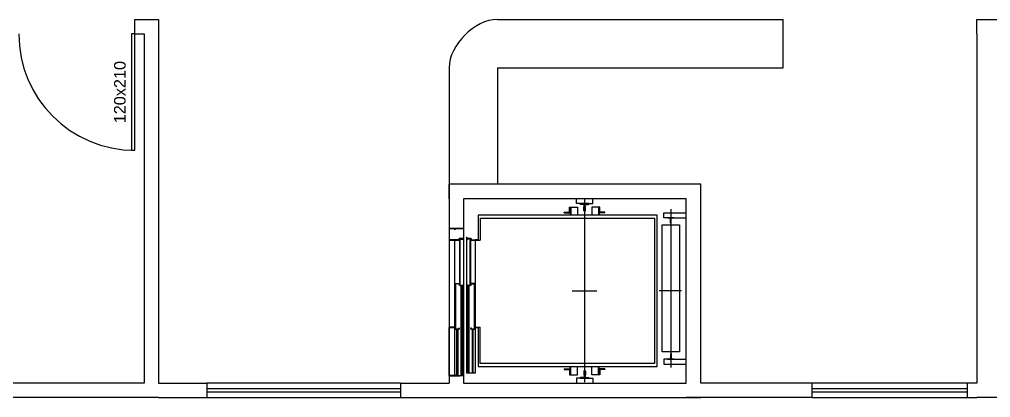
# Model space of a CAD drawing. Header units: centimetres. Extents: x 0 to 1099704, y -139216 to 99734.
# Drawn here: x 626561 to 627564, y -23226 to -22836 of the extents above; entities that cross this region are included whole.
import ezdxf
from ezdxf.enums import TextEntityAlignment as Align

# ---------------------------------------------------------------- set-up
doc = ezdxf.new("R2010")
doc.units = ezdxf.units.CM
doc.header["$LTSCALE"] = 4
doc.linetypes.add('LTYPE_4', pattern=[112.5, 56.25, -56.25])
doc.linetypes.add('LTYPE_6', pattern=[168.75, 112.5, -28.125, 0, -28.125])
for name, color, linetype in [('0.1', 1, 'Continuous'), ('0.2', 2, 'Continuous'), ('0.6', 6, 'Continuous'), ('02-CONT', 2, 'Continuous'), ('08', 8, 'Continuous')]:
    doc.layers.add(name, color=color, linetype=linetype)
doc.styles.add('2mm 1-50', font='arial.ttf', dxfattribs={"height": 0.1})

# ---------------------------------------------------------------- blocks, each defined once
blk = doc.blocks.new('1_00e')
blk.add_lwpolyline([(-28.41, -52.25), (-25.41, -52.25), (-25.41, 47.75), (-28.41, 47.75)], close=True)
at = {"color": 1}
blk.add_arc((-28.41, -52.25), 100, 0, 90, dxfattribs=at)

msp = doc.modelspace()

# ---------------------------------------------------------------- linework, layer by layer
at = {"layer": '0.1'}
msp.add_line((627004.439, -23051.536), (627004.439, -23203.536), dxfattribs=at)
at = {"layer": '0.2'}
for p, q in [((627349.439, -22886.036), (627349.439, -22836.036)), ((627004.439, -22886.036), (627004.439, -23006.036)), ((627054.439, -22886.036), (627054.439, -23006.036)), ((626954.439, -23211.036), (626754.439, -23211.036)), ((626954.439, -23217.036), (626754.439, -23217.036)), ((627539.439, -23211.036), (627379.439, -23211.036)), ((627539.439, -23217.036), (627379.439, -23217.036)), ((626754.439, -23220.036), (626954.439, -23220.036)), ((626754.439, -23226.036), (626954.439, -23226.036)), ((627379.439, -23220.036), (627539.439, -23220.036)), ((627379.439, -23226.036), (627539.439, -23226.036))]:
    msp.add_line(p, q, dxfattribs=at)
for points in [[(627054.439, -22836.036), (627349.439, -22836.036)], [(627054.439, -22886.036), (627349.439, -22886.036)]]:
    msp.add_lwpolyline(points, dxfattribs=at)
msp.add_open_spline([(627054.439, -22836.036), (627030.869, -22836.036), (627004.439, -22862.465), (627004.439, -22886.036)], degree=3, dxfattribs=at)
at = {"layer": '0.6'}
for p, q in [((626680.042, -22851.036), (626680.042, -22836.036)), ((627549.439, -22851.036), (627549.439, -22836.036)), ((627019.439, -23051.536), (627004.439, -23051.536)), ((627019.439, -23203.536), (627004.439, -23203.536)), ((626704.439, -23211.036), (626754.439, -23211.036)), ((626754.439, -23211.036), (626754.439, -23226.036)), ((626954.439, -23211.036), (626954.439, -23226.036)), ((626954.439, -23211.036), (627004.439, -23211.036)), ((627379.439, -23226.036), (627379.439, -23211.036)), ((627549.439, -23211.036), (627539.439, -23211.036)), ((627539.439, -23211.036), (627539.439, -23226.036)), ((626704.439, -23226.036), (626754.439, -23226.036)), ((626954.439, -23226.036), (627004.439, -23226.036)), ((627539.439, -23226.036), (627549.439, -23226.036))]:
    msp.add_line(p, q, dxfattribs=at)
for points in [[(626680.042, -22836.036), (626704.439, -22836.036), (626704.439, -23211.036)], [(627549.439, -22836.036), (627789.439, -22836.036)], [(626680.042, -22851.036), (626689.439, -22851.036), (626689.439, -23211.036), (626554.439, -23211.036)], [(627549.439, -22851.036), (627549.439, -22851.036), (627549.439, -23211.036)], [(627004.439, -23006.036), (627004.439, -23051.536)], [(627264.439, -23211.036), (627264.439, -23006.036), (627004.439, -23006.036)], [(627004.439, -23021.036), (627004.439, -23006.036)], [(627019.439, -23203.536), (627019.439, -23211.036), (627249.439, -23211.036), (627249.439, -23021.036), (627019.439, -23021.036), (627019.439, -23051.536)], [(627004.439, -23203.536), (627004.439, -23211.036)], [(627379.439, -23211.036), (627264.439, -23211.036)], [(626704.439, -23226.036), (626554.439, -23226.036)], [(627004.439, -23226.036), (627209.439, -23226.036)], [(627209.439, -23226.036), (627264.439, -23226.036)], [(627379.439, -23226.036), (627249.439, -23226.036)], [(627619.439, -23226.036), (627549.439, -23226.036)]]:
    msp.add_lwpolyline(points, dxfattribs=at)
at = {"layer": '08', "color": 253}
for p, q in [((627135.939, -23026.036), (627135.939, -23021.036)), ((627139.939, -23026.036), (627135.939, -23026.036)), ((627139.939, -23026.036), (627139.939, -23026.486)), ((627144.439, -23026.036), (627139.939, -23026.036)), ((627140.289, -23026.853), (627139.939, -23026.486)), ((627143.64, -23027.018), (627140.289, -23026.853)), ((627143.64, -23027.018), (627143.989, -23027.386)), ((627148.939, -23026.036), (627144.439, -23026.036)), ((627144.889, -23027.386), (627145.239, -23027.018)), ((627145.239, -23027.018), (627148.59, -23026.853)), ((627148.59, -23026.853), (627148.939, -23026.486)), ((627148.939, -23026.036), (627148.939, -23026.486)), ((627148.939, -23026.036), (627152.939, -23026.036)), ((627152.939, -23026.036), (627152.939, -23021.036)), ((627123.439, -23034.936), (627128.839, -23034.936)), ((627123.439, -23035.536), (627123.439, -23034.936)), ((627123.439, -23035.536), (627129.439, -23035.536)), ((627128.839, -23029.536), (627136.939, -23029.536)), ((627128.839, -23034.936), (627128.839, -23029.536)), ((627129.439, -23035.536), (627129.439, -23029.536)), ((627129.439, -23035.536), (627129.439, -23038.036)), ((627136.939, -23029.536), (627136.939, -23035.536)), ((627136.939, -23035.536), (627136.939, -23038.036)), ((627143.989, -23028.986), (627143.639, -23029.336)), ((627143.639, -23033.536), (627143.639, -23029.336)), ((627144.439, -23033.536), (627143.639, -23033.536)), ((627143.989, -23028.986), (627143.989, -23027.386)), ((627144.439, -23033.536), (627145.239, -23033.536)), ((627144.889, -23028.986), (627144.889, -23027.386)), ((627144.889, -23028.986), (627145.239, -23029.336)), ((627145.239, -23033.536), (627145.239, -23029.336)), ((627151.939, -23029.536), (627151.939, -23035.536)), ((627160.039, -23029.536), (627151.939, -23029.536)), ((627151.939, -23035.536), (627151.939, -23038.036)), ((627159.439, -23035.536), (627159.439, -23029.536)), ((627165.439, -23035.536), (627159.439, -23035.536)), ((627159.439, -23035.536), (627159.439, -23038.036)), ((627160.039, -23034.936), (627160.039, -23029.536)), ((627165.439, -23034.936), (627160.039, -23034.936)), ((627165.439, -23035.536), (627165.439, -23034.936)), ((627226.189, -23035.636), (627249.439, -23035.636)), ((627226.189, -23040.636), (627226.189, -23035.636)), ((627034.439, -23038.036), (627034.439, -23063.336)), ((627219.439, -23038.036), (627034.439, -23038.036)), ((627036.439, -23041.036), (627216.439, -23041.036)), ((627036.439, -23041.036), (627036.439, -23063.536)), ((627216.439, -23041.036), (627216.439, -23191.036)), ((627219.439, -23194.036), (627219.439, -23038.036)), ((627230.189, -23040.636), (627226.189, -23040.636)), ((627230.589, -23041.036), (627230.189, -23040.636)), ((627236.689, -23040.636), (627230.189, -23040.636)), ((627233.239, -23041.036), (627230.589, -23041.036)), ((627233.039, -23042.536), (627233.239, -23042.336)), ((627233.039, -23046.036), (627233.039, -23042.536)), ((627233.839, -23046.036), (627233.039, -23046.036)), ((627233.239, -23042.336), (627233.239, -23041.036)), ((627236.289, -23041.036), (627233.639, -23041.036)), ((627233.639, -23042.336), (627233.639, -23041.036)), ((627233.639, -23042.336), (627233.839, -23042.536)), ((627233.839, -23046.036), (627233.839, -23042.536)), ((627236.289, -23041.036), (627236.689, -23040.636)), ((627236.689, -23040.636), (627249.439, -23040.636)), ((627004.439, -23051.536), (627015.439, -23051.536)), ((627004.439, -23051.536), (627019.439, -23051.536)), ((627010.239, -23051.736), (627004.639, -23051.736)), ((627010.239, -23053.036), (627010.239, -23051.736)), ((627010.439, -23053.036), (627010.239, -23053.036)), ((627010.439, -23051.536), (627019.439, -23051.536)), ((627010.439, -23051.536), (627010.439, -23053.036)), ((627019.439, -23051.536), (627019.439, -23060.536)), ((627224.439, -23179.036), (627224.439, -23048.036)), ((627224.439, -23048.036), (627242.439, -23048.036)), ((627242.439, -23048.036), (627242.439, -23179.036)), ((627004.439, -23063.536), (627014.939, -23063.536)), ((627014.739, -23063.336), (627004.639, -23063.336)), ((627010.439, -23203.536), (627010.439, -23063.536)), ((627014.739, -23061.836), (627014.739, -23063.336)), ((627019.239, -23061.836), (627014.739, -23061.836)), ((627014.939, -23062.036), (627019.439, -23062.036)), ((627014.939, -23063.536), (627014.939, -23062.036)), ((627015.439, -23062.336), (627015.439, -23110.536)), ((627019.439, -23062.336), (627015.439, -23062.336)), ((627015.639, -23062.536), (627019.239, -23062.536)), ((627015.639, -23110.336), (627015.639, -23062.536)), ((627019.239, -23060.536), (627019.239, -23061.836)), ((627019.439, -23060.536), (627019.239, -23060.536)), ((627019.239, -23062.536), (627019.239, -23063.836)), ((627019.239, -23063.836), (627019.439, -23063.836)), ((627019.439, -23060.536), (627019.439, -23203.536)), ((627022.439, -23060.536), (627022.639, -23060.536)), ((627022.439, -23060.536), (627022.439, -23201.036)), ((627026.939, -23062.036), (627022.439, -23062.036)), ((627022.439, -23062.336), (627026.439, -23062.336)), ((627022.639, -23063.836), (627022.439, -23063.836)), ((627022.639, -23060.536), (627022.639, -23061.836)), ((627022.639, -23061.836), (627027.139, -23061.836)), ((627022.639, -23062.536), (627022.639, -23063.836)), ((627026.239, -23062.536), (627022.639, -23062.536)), ((627026.239, -23110.336), (627026.239, -23062.536)), ((627026.439, -23062.336), (627026.439, -23110.536)), ((627026.939, -23063.536), (627026.939, -23062.036)), ((627026.939, -23063.536), (627031.439, -23063.536)), ((627027.139, -23061.836), (627027.139, -23063.336)), ((627027.139, -23063.336), (627031.439, -23063.336)), ((627034.439, -23063.336), (627031.439, -23063.336)), ((627031.439, -23063.536), (627031.439, -23201.036)), ((627031.439, -23063.536), (627036.439, -23063.536)), ((627010.939, -23108.536), (627010.939, -23155.536)), ((627010.939, -23108.536), (627014.939, -23108.536)), ((627011.139, -23155.336), (627011.139, -23108.736)), ((627014.739, -23108.736), (627011.139, -23108.736)), ((627014.739, -23110.036), (627014.739, -23108.736)), ((627014.939, -23110.036), (627014.739, -23110.036)), ((627014.939, -23108.536), (627014.939, -23110.036)), ((627015.439, -23110.536), (627019.439, -23110.536)), ((627019.239, -23110.336), (627015.639, -23110.336)), ((627016.939, -23203.536), (627016.939, -23110.536)), ((627017.939, -23110.536), (627017.939, -23203.536)), ((627019.239, -23109.036), (627019.239, -23110.336)), ((627019.439, -23109.036), (627019.239, -23109.036)), ((627022.439, -23109.036), (627022.639, -23109.036)), ((627026.439, -23110.536), (627022.439, -23110.536)), ((627022.639, -23109.036), (627022.639, -23110.336)), ((627022.639, -23110.336), (627026.239, -23110.336)), ((627023.939, -23201.036), (627023.939, -23110.536)), ((627024.939, -23110.536), (627024.939, -23201.036)), ((627026.939, -23108.536), (627026.939, -23110.036)), ((627030.939, -23108.536), (627026.939, -23108.536)), ((627026.939, -23110.036), (627027.139, -23110.036)), ((627027.139, -23108.736), (627030.739, -23108.736)), ((627027.139, -23110.036), (627027.139, -23108.736)), ((627030.739, -23155.336), (627030.739, -23108.736)), ((627030.939, -23108.536), (627030.939, -23155.536)), ((627004.439, -23153.536), (627004.439, -23203.536)), ((627010.439, -23153.536), (627004.439, -23153.536)), ((627004.639, -23153.736), (627010.239, -23153.736)), ((627004.639, -23203.336), (627004.639, -23153.736)), ((627010.239, -23153.736), (627010.239, -23155.036)), ((627010.239, -23155.036), (627010.439, -23155.036)), ((627010.939, -23155.536), (627014.939, -23155.536)), ((627014.739, -23155.336), (627011.139, -23155.336)), ((627012.439, -23203.536), (627012.439, -23155.536)), ((627013.439, -23155.536), (627013.439, -23203.536)), ((627014.739, -23154.036), (627014.739, -23155.336)), ((627014.939, -23154.036), (627014.739, -23154.036)), ((627014.939, -23155.536), (627014.939, -23154.036)), ((627026.939, -23154.036), (627027.139, -23154.036)), ((627026.939, -23155.536), (627026.939, -23154.036)), ((627030.939, -23155.536), (627026.939, -23155.536)), ((627027.139, -23154.036), (627027.139, -23155.336)), ((627027.139, -23155.336), (627030.739, -23155.336)), ((627028.439, -23155.536), (627028.439, -23201.036)), ((627029.439, -23201.036), (627029.439, -23155.536)), ((627031.439, -23153.536), (627036.439, -23153.536)), ((627031.439, -23155.036), (627031.639, -23155.036)), ((627031.639, -23153.736), (627034.439, -23153.736)), ((627031.639, -23155.036), (627031.639, -23153.736)), ((627034.439, -23153.736), (627034.439, -23194.036)), ((627036.439, -23191.036), (627036.439, -23153.536)), ((627216.439, -23161.97), (627216.439, -23161.97)), ((627242.439, -23179.036), (627224.439, -23179.036)), ((627226.189, -23186.436), (627226.189, -23191.436)), ((627230.189, -23186.436), (627226.189, -23186.436)), ((627230.589, -23186.036), (627230.189, -23186.436)), ((627230.189, -23186.436), (627236.689, -23186.436)), ((627230.589, -23186.036), (627233.239, -23186.036)), ((627233.039, -23181.036), (627233.039, -23184.536)), ((627233.039, -23181.036), (627233.839, -23181.036)), ((627233.239, -23184.736), (627233.039, -23184.536)), ((627233.239, -23184.736), (627233.239, -23186.036)), ((627233.839, -23184.536), (627233.639, -23184.736)), ((627233.639, -23184.736), (627233.639, -23186.036)), ((627233.639, -23186.036), (627236.289, -23186.036)), ((627233.839, -23181.036), (627233.839, -23184.536)), ((627236.289, -23186.036), (627236.689, -23186.436)), ((627236.689, -23186.436), (627249.439, -23186.436)), ((627034.439, -23194.036), (627219.439, -23194.036)), ((627216.439, -23191.036), (627036.439, -23191.036)), ((627123.439, -23196.536), (627123.439, -23197.136)), ((627123.439, -23196.536), (627129.439, -23196.536)), ((627123.439, -23197.136), (627128.839, -23197.136)), ((627128.839, -23197.136), (627128.839, -23202.536)), ((627129.439, -23196.536), (627129.439, -23194.036)), ((627129.439, -23196.536), (627129.439, -23202.536)), ((627136.939, -23196.536), (627136.939, -23194.036)), ((627136.939, -23202.536), (627136.939, -23196.536)), ((627151.939, -23196.536), (627151.939, -23194.036)), ((627151.939, -23202.536), (627151.939, -23196.536)), ((627159.439, -23196.536), (627159.439, -23194.036)), ((627159.439, -23196.536), (627159.439, -23202.536)), ((627165.439, -23196.536), (627159.439, -23196.536)), ((627160.039, -23197.136), (627160.039, -23202.536)), ((627165.439, -23197.136), (627160.039, -23197.136)), ((627165.439, -23196.536), (627165.439, -23197.136)), ((627226.189, -23191.436), (627249.439, -23191.436)), ((627004.439, -23203.536), (627015.439, -23203.536)), ((627019.439, -23203.536), (627004.439, -23203.536)), ((627010.239, -23203.336), (627004.639, -23203.336)), ((627010.239, -23202.036), (627010.239, -23203.336)), ((627010.439, -23202.036), (627010.239, -23202.036)), ((627019.439, -23203.536), (627010.439, -23203.536)), ((627031.439, -23201.036), (627022.439, -23201.036)), ((627128.839, -23202.536), (627136.939, -23202.536)), ((627139.939, -23206.036), (627135.939, -23206.036)), ((627135.939, -23206.036), (627135.939, -23211.036)), ((627140.289, -23205.218), (627139.939, -23205.586)), ((627139.939, -23206.036), (627139.939, -23205.586)), ((627139.939, -23206.036), (627144.439, -23206.036)), ((627143.64, -23205.053), (627140.289, -23205.218)), ((627143.639, -23198.536), (627143.639, -23202.736)), ((627144.439, -23198.536), (627143.639, -23198.536)), ((627143.989, -23203.086), (627143.639, -23202.736)), ((627143.989, -23204.686), (627143.64, -23205.053)), ((627143.989, -23203.086), (627143.989, -23204.686)), ((627144.439, -23198.536), (627145.239, -23198.536)), ((627144.439, -23206.036), (627148.939, -23206.036)), ((627144.889, -23203.086), (627145.239, -23202.736)), ((627144.889, -23203.086), (627144.889, -23204.686)), ((627145.239, -23205.053), (627144.889, -23204.686)), ((627145.239, -23198.536), (627145.239, -23202.736)), ((627145.239, -23205.053), (627148.59, -23205.218)), ((627148.59, -23205.218), (627148.939, -23205.586)), ((627148.939, -23206.036), (627148.939, -23205.586)), ((627148.939, -23206.036), (627152.939, -23206.036)), ((627160.039, -23202.536), (627151.939, -23202.536)), ((627152.939, -23206.036), (627152.939, -23211.036))]:
    msp.add_line(p, q, dxfattribs=at)
at = {"layer": '08', "color": 253, "linetype": 'LTYPE_6'}
for p, q in [((627144.439, -23021.036), (627144.439, -23210.065)), ((627233.439, -23031.759), (627233.439, -23194.935)), ((627131.648, -23116.036), (627156.877, -23116.036)), ((627244.493, -23116.036), (627221.557, -23116.036))]:
    msp.add_line(p, q, dxfattribs=at)
at = {"layer": '08', "color": 253, "linetype": 'LTYPE_4'}
for p, q in [((627130.289, -23029.536), (627130.289, -23035.536)), ((627130.289, -23035.536), (627130.289, -23038.036)), ((627158.589, -23029.536), (627158.589, -23035.536)), ((627158.589, -23035.536), (627158.589, -23038.036)), ((627130.289, -23196.536), (627130.289, -23194.036)), ((627130.289, -23202.536), (627130.289, -23196.536)), ((627158.589, -23196.536), (627158.589, -23194.036)), ((627158.589, -23202.536), (627158.589, -23196.536))]:
    msp.add_line(p, q, dxfattribs=at)

# ---------------------------------------------------------------- block references
at = {"layer": '02-CONT', "xscale": 1.2, "yscale": 1.2, "zscale": 1.2, "rotation": 180}
msp.add_blockref('1_00e', (626645.956, -22913.739), dxfattribs=at)

# ---------------------------------------------------------------- texts
at = {"layer": '02-CONT', "style": '2mm 1-50'}
msp.add_text('120x210', height=12, rotation=90, dxfattribs=at).set_placement((626664.442, -22911.036), align=Align.MIDDLE_CENTER)

doc.saveas('drawing.dxf')
